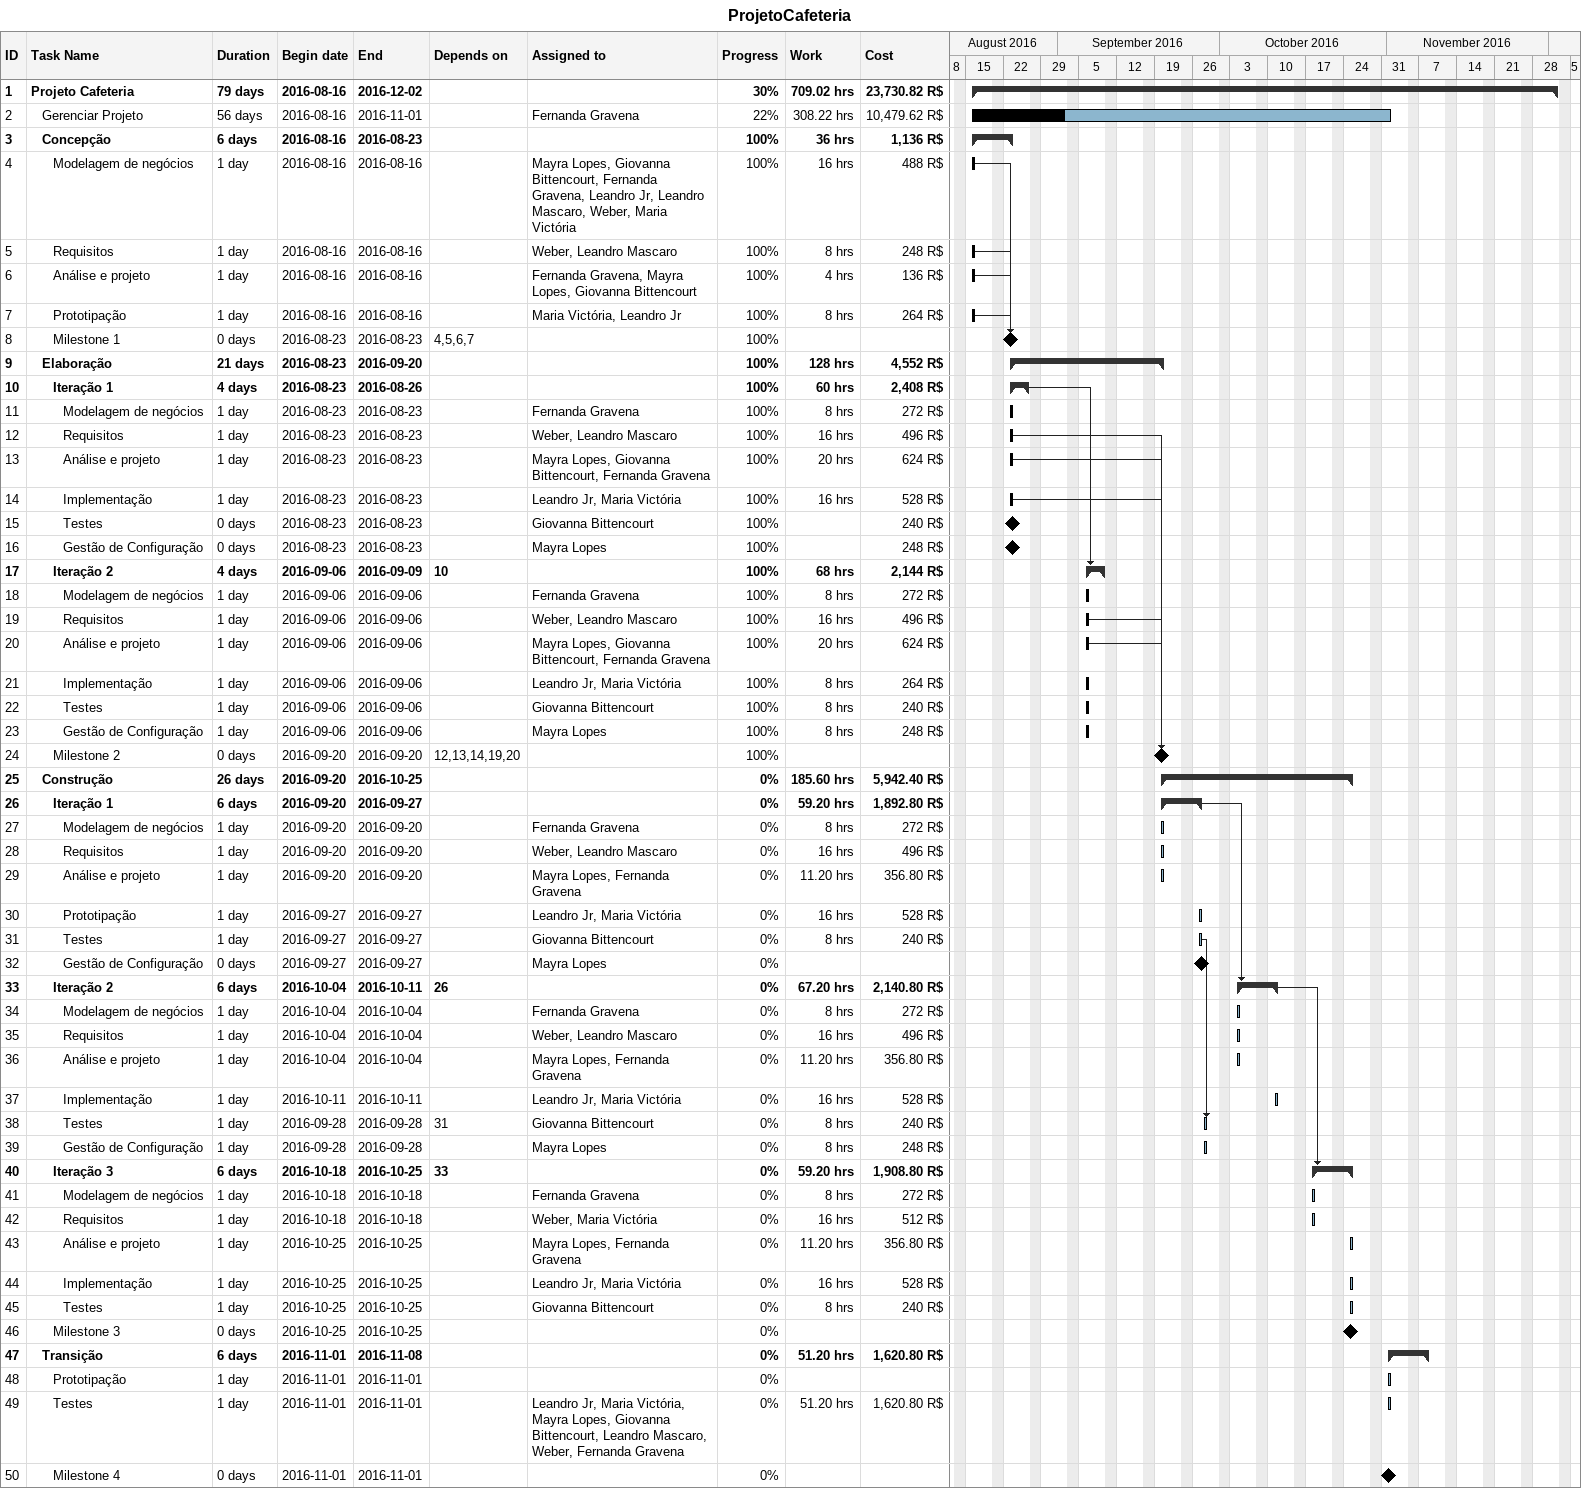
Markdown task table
ProjetoCafeteria

| ID | Level | Task | Duration | Start | Finish | Predecessors | Resources | % complete | Work (h) | Cost (R$) |
|---|---|---|---|---|---|---|---|---|---|---|
| 1 | 1 | **Projeto Cafeteria** | 79d | 2016-08-16 | 2016-12-02 |  |  | 30 | 709.02 | 23730.82 |
| 2 | 2 | Gerenciar Projeto | 56d | 2016-08-16 | 2016-11-01 |  | Fernanda Gravena | 22 | 308.22 | 10479.62 |
| 3 | 2 | **Concepção** | 6d | 2016-08-16 | 2016-08-23 |  |  | 100 | 36 | 1136 |
| 4 | 3 | Modelagem de negócios | 1d | 2016-08-16 | 2016-08-16 |  | Mayra Lopes, Giovanna Bittencourt, Fernanda Gravena, Leandro Jr, Leandro Mascaro, Weber, Maria Victória | 100 | 16 | 488 |
| 5 | 3 | Requisitos | 1d | 2016-08-16 | 2016-08-16 |  | Weber, Leandro Mascaro | 100 | 8 | 248 |
| 6 | 3 | Análise e projeto | 1d | 2016-08-16 | 2016-08-16 |  | Fernanda Gravena, Mayra Lopes, Giovanna Bittencourt | 100 | 4 | 136 |
| 7 | 3 | Prototipação | 1d | 2016-08-16 | 2016-08-16 |  | Maria Victória, Leandro Jr | 100 | 8 | 264 |
| 8 | 3 | Milestone 1 | 0d | 2016-08-23 | 2016-08-23 | 4, 5, 6, 7 |  | 100 |  |  |
| 9 | 2 | **Elaboração** | 21d | 2016-08-23 | 2016-09-20 |  |  | 100 | 128 | 4552 |
| 10 | 3 | **Iteração 1** | 4d | 2016-08-23 | 2016-08-26 |  |  | 100 | 60 | 2408 |
| 11 | 4 | Modelagem de negócios | 1d | 2016-08-23 | 2016-08-23 |  | Fernanda Gravena | 100 | 8 | 272 |
| 12 | 4 | Requisitos | 1d | 2016-08-23 | 2016-08-23 |  | Weber, Leandro Mascaro | 100 | 16 | 496 |
| 13 | 4 | Análise e projeto | 1d | 2016-08-23 | 2016-08-23 |  | Mayra Lopes, Giovanna Bittencourt, Fernanda Gravena | 100 | 20 | 624 |
| 14 | 4 | Implementação | 1d | 2016-08-23 | 2016-08-23 |  | Leandro Jr, Maria Victória | 100 | 16 | 528 |
| 15 | 4 | Testes | 0d | 2016-08-23 | 2016-08-23 |  | Giovanna Bittencourt | 100 |  | 240 |
| 16 | 4 | Gestão de Configuração | 0d | 2016-08-23 | 2016-08-23 |  | Mayra Lopes | 100 |  | 248 |
| 17 | 3 | **Iteração 2** | 4d | 2016-09-06 | 2016-09-09 | 10 |  | 100 | 68 | 2144 |
| 18 | 4 | Modelagem de negócios | 1d | 2016-09-06 | 2016-09-06 |  | Fernanda Gravena | 100 | 8 | 272 |
| 19 | 4 | Requisitos | 1d | 2016-09-06 | 2016-09-06 |  | Weber, Leandro Mascaro | 100 | 16 | 496 |
| 20 | 4 | Análise e projeto | 1d | 2016-09-06 | 2016-09-06 |  | Mayra Lopes, Giovanna Bittencourt, Fernanda Gravena | 100 | 20 | 624 |
| 21 | 4 | Implementação | 1d | 2016-09-06 | 2016-09-06 |  | Leandro Jr, Maria Victória | 100 | 8 | 264 |
| 22 | 4 | Testes | 1d | 2016-09-06 | 2016-09-06 |  | Giovanna Bittencourt | 100 | 8 | 240 |
| 23 | 4 | Gestão de Configuração | 1d | 2016-09-06 | 2016-09-06 |  | Mayra Lopes | 100 | 8 | 248 |
| 24 | 3 | Milestone 2 | 0d | 2016-09-20 | 2016-09-20 | 12, 13, 14, 19, 20 |  | 100 |  |  |
| 25 | 2 | **Construção** | 26d | 2016-09-20 | 2016-10-25 |  |  | 0 | 185.60 | 5942.40 |
| 26 | 3 | **Iteração 1** | 6d | 2016-09-20 | 2016-09-27 |  |  | 0 | 59.20 | 1892.80 |
| 27 | 4 | Modelagem de negócios | 1d | 2016-09-20 | 2016-09-20 |  | Fernanda Gravena | 0 | 8 | 272 |
| 28 | 4 | Requisitos | 1d | 2016-09-20 | 2016-09-20 |  | Weber, Leandro Mascaro | 0 | 16 | 496 |
| 29 | 4 | Análise e projeto | 1d | 2016-09-20 | 2016-09-20 |  | Mayra Lopes, Fernanda Gravena | 0 | 11.20 | 356.80 |
| 30 | 4 | Prototipação | 1d | 2016-09-27 | 2016-09-27 |  | Leandro Jr, Maria Victória | 0 | 16 | 528 |
| 31 | 4 | Testes | 1d | 2016-09-27 | 2016-09-27 |  | Giovanna Bittencourt | 0 | 8 | 240 |
| 32 | 4 | Gestão de Configuração | 0d | 2016-09-27 | 2016-09-27 |  | Mayra Lopes | 0 |  |  |
| 33 | 3 | **Iteração 2** | 6d | 2016-10-04 | 2016-10-11 | 26 |  | 0 | 67.20 | 2140.80 |
| 34 | 4 | Modelagem de negócios | 1d | 2016-10-04 | 2016-10-04 |  | Fernanda Gravena | 0 | 8 | 272 |
| 35 | 4 | Requisitos | 1d | 2016-10-04 | 2016-10-04 |  | Weber, Leandro Mascaro | 0 | 16 | 496 |
| 36 | 4 | Análise e projeto | 1d | 2016-10-04 | 2016-10-04 |  | Mayra Lopes, Fernanda Gravena | 0 | 11.20 | 356.80 |
| 37 | 4 | Implementação | 1d | 2016-10-11 | 2016-10-11 |  | Leandro Jr, Maria Victória | 0 | 16 | 528 |
| 38 | 4 | Testes | 1d | 2016-09-28 | 2016-09-28 | 31 | Giovanna Bittencourt | 0 | 8 | 240 |
| 39 | 4 | Gestão de Configuração | 1d | 2016-09-28 | 2016-09-28 |  | Mayra Lopes | 0 | 8 | 248 |
| 40 | 3 | **Iteração 3** | 6d | 2016-10-18 | 2016-10-25 | 33 |  | 0 | 59.20 | 1908.80 |
| 41 | 4 | Modelagem de negócios | 1d | 2016-10-18 | 2016-10-18 |  | Fernanda Gravena | 0 | 8 | 272 |
| 42 | 4 | Requisitos | 1d | 2016-10-18 | 2016-10-18 |  | Weber, Maria Victória | 0 | 16 | 512 |
| 43 | 4 | Análise e projeto | 1d | 2016-10-25 | 2016-10-25 |  | Mayra Lopes, Fernanda Gravena | 0 | 11.20 | 356.80 |
| 44 | 4 | Implementação | 1d | 2016-10-25 | 2016-10-25 |  | Leandro Jr, Maria Victória | 0 | 16 | 528 |
| 45 | 4 | Testes | 1d | 2016-10-25 | 2016-10-25 |  | Giovanna Bittencourt | 0 | 8 | 240 |
| 46 | 3 | Milestone 3 | 0d | 2016-10-25 | 2016-10-25 |  |  | 0 |  |  |
| 47 | 2 | **Transição** | 6d | 2016-11-01 | 2016-11-08 |  |  | 0 | 51.20 | 1620.80 |
| 48 | 3 | Prototipação | 1d | 2016-11-01 | 2016-11-01 |  |  | 0 |  |  |
| 49 | 3 | Testes | 1d | 2016-11-01 | 2016-11-01 |  | Leandro Jr, Maria Victória, Mayra Lopes, Giovanna Bittencourt, Leandro Mascaro, Weber, Fernanda Gravena | 0 | 51.20 | 1620.80 |
| 50 | 3 | Milestone 4 | 0d | 2016-11-01 | 2016-11-01 |  |  | 0 |  |  |
